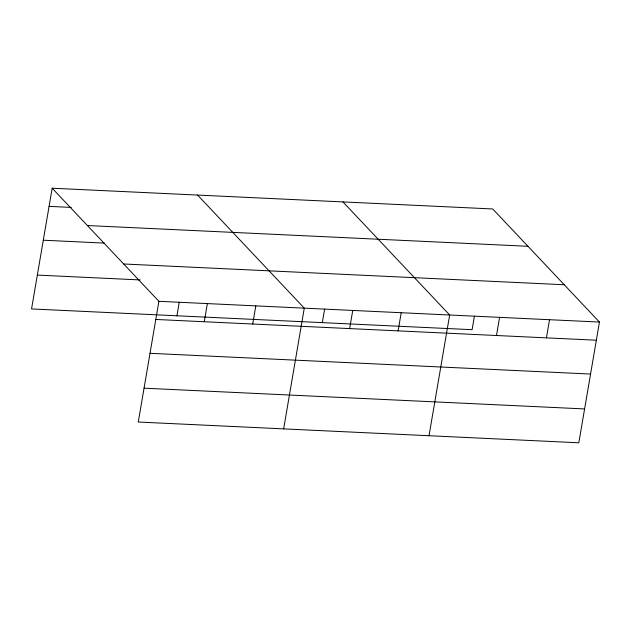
<?xml version="1.0" encoding="UTF-8"?>
<svg xmlns="http://www.w3.org/2000/svg" width="631" height="631" viewBox="0 0 631 631"><rect width="100%" height="100%" fill="white"/><g stroke="black" fill="none" stroke-linecap="round" stroke-linejoin="round"><path stroke-width="0.95" d="M52.184 188.212L158.902 301.31L138.268 422.029L578.816 442.788L599.45 322.062L492.732 208.971L52.184 188.212L31.55 308.938L472.098 329.69L474.409 316.155M176.932 315.784L179.243 302.249M204.263 321.739L207.362 303.59M252.723 324.026L255.823 305.877M283.65 428.883L304.284 308.157L197.566 195.066M322.315 322.638L324.626 309.095M349.637 328.585L352.745 310.436M398.098 330.873L401.206 312.724M429.025 435.729L449.666 315.003L342.948 201.912M496.487 335.503L499.594 317.354M546.422 337.861L549.522 319.712M49.084 206.369L71.374 207.418M87.401 225.535L527.95 246.287M43.294 240.214L104.36 243.093M123.684 263.987L564.232 284.739M37.339 275.092L140.074 279.927M158.902 301.31L599.45 322.062M155.802 319.46L596.35 340.212M150.012 353.305L590.561 374.057M144.049 388.183L584.598 408.935"/></g></svg>
